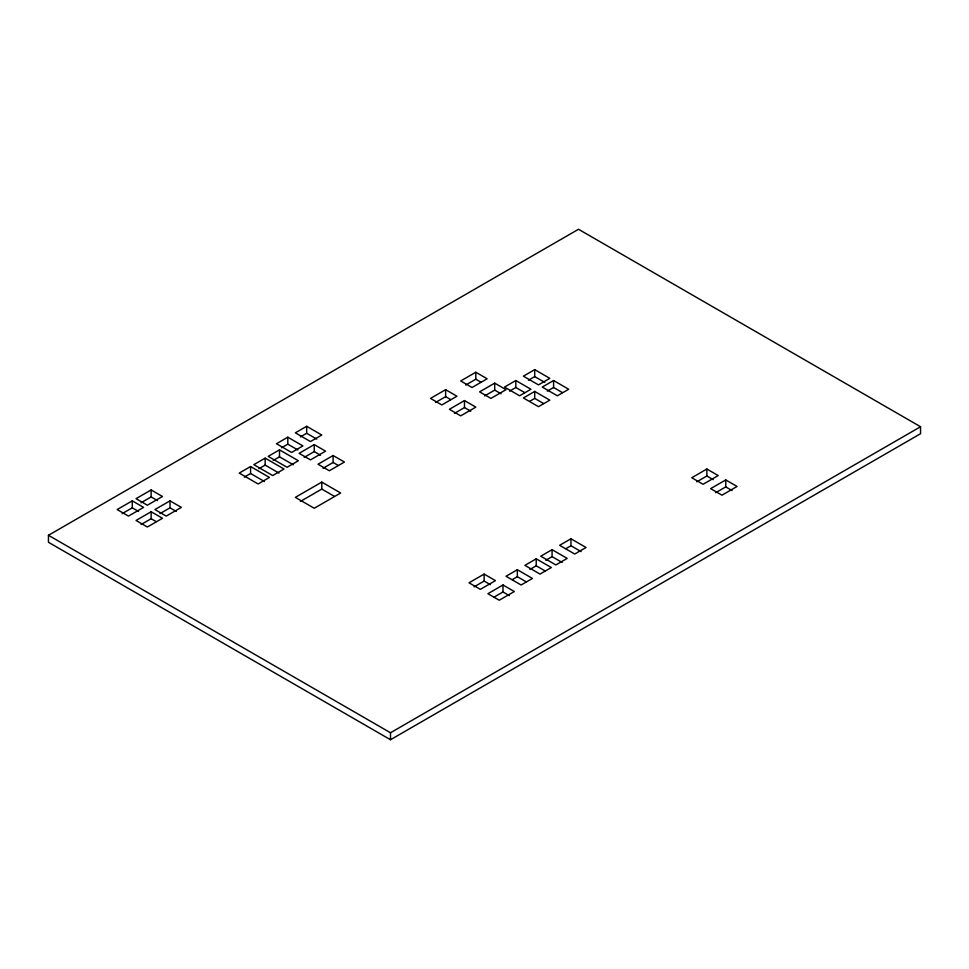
<?xml version="1.0" encoding="UTF-8"?>
<svg xmlns="http://www.w3.org/2000/svg" width="969" height="969" viewBox="0 0 969 969"><rect width="100%" height="100%" fill="white"/><g stroke="black" fill="none" stroke-linecap="round" stroke-linejoin="round"><path stroke-width="1.45" d="M48.45 535.288L578.505 229.265L920.55 426.735L920.55 433.712L390.495 739.735L48.45 542.265L48.45 535.288L390.495 732.758L920.55 426.735M132.256 500.852L117.164 509.561L128.489 516.102L143.594 507.381L132.256 500.852L132.256 507.817L122.191 513.631M151.14 489.951L136.035 498.672L147.361 505.212L162.465 496.491L151.14 489.951L151.14 496.927L141.074 502.741M151.14 511.741L136.035 520.462L147.361 527.003L162.465 518.282L151.14 511.741L151.14 518.718L141.074 524.532M170.011 500.852L154.919 509.561L166.244 516.102L181.336 507.381L170.011 500.852L170.011 507.817L159.946 513.631M287.805 437.201L276.48 443.741L291.584 452.462L302.909 445.922L287.805 437.201L287.805 444.177L297.871 449.991M306.676 426.299L295.351 432.84L310.455 441.561L321.781 435.02L306.676 426.299L306.676 433.276L316.754 439.09M281.519 447.811L287.805 444.177M300.39 436.91L306.676 433.276M250.583 466.537L239.258 473.078L258.129 483.979L269.455 477.438L250.583 466.537L250.583 473.514L264.428 481.508M265.155 458.131L253.83 464.66L272.701 475.561L284.026 469.02L265.155 458.131L265.155 465.096L278.999 473.09M279.496 449.846L268.171 456.387L287.054 467.276L298.379 460.747L279.496 449.846L279.496 456.823L293.341 464.805M244.285 477.148L250.583 473.514M258.856 468.73L265.155 465.096M273.21 460.457L279.496 456.823M314.235 444.614L299.13 453.335L310.455 459.875L325.56 451.154L314.235 444.614L314.235 451.59L304.169 457.404M445.619 389.683L430.515 398.404L441.84 404.945L456.944 396.224L445.619 389.683L445.619 396.66L435.541 402.474M475.815 372.241L460.711 380.962L472.036 387.503L487.141 378.782L475.815 372.241L475.815 379.218L465.75 385.032M333.106 455.515L318.014 464.224L329.339 470.764L344.431 462.043L333.106 455.515L333.106 462.479L323.04 468.293M321.781 482.102L295.351 497.363L314.235 508.253L340.664 493.003L321.781 482.102L321.781 489.079L300.39 501.433M464.49 400.585L449.386 409.306L460.711 415.846L475.815 407.125L464.49 400.585L464.49 407.561L454.425 413.375M494.699 383.143L479.594 391.864L490.92 398.404L506.024 389.683L494.699 383.143L494.699 390.119L484.621 395.933M515.835 380.526L504.51 387.067L519.614 395.788L530.939 389.247L515.835 380.526L515.835 387.503L524.641 392.59M534.706 369.637L523.381 376.166L538.485 384.887L549.811 378.346L534.706 369.637L534.706 376.602L544.784 382.416M509.549 391.137L515.835 387.503M528.42 380.236L534.706 376.602M534.706 391.428L523.381 397.968L538.485 406.689L549.811 400.149L534.706 391.428L534.706 398.404L543.524 403.492M553.59 380.526L542.265 387.067L557.369 395.788L568.694 389.247L553.59 380.526L553.59 387.503L562.395 392.59M529.68 401.311L534.706 398.404M547.291 391.137L553.59 387.503M484.125 574.084L469.02 582.805L480.345 589.346L495.45 580.625L484.125 574.084L484.125 581.061L474.059 586.875M517.349 569.724L506.024 576.264L521.116 584.985L532.441 578.445L517.349 569.724L517.349 576.7L526.155 581.788M536.22 558.822L524.895 565.363L539.999 574.084L551.325 567.543L536.22 558.822L536.22 565.799L545.026 570.886M552.076 549.677L540.75 556.206L555.855 564.927L567.18 558.386L552.076 549.677L552.076 556.642L562.141 562.456M570.959 538.776L559.634 545.317L574.726 554.026L586.051 547.497L570.959 538.776L570.959 545.753L581.025 551.567M502.996 584.985L487.904 593.706L499.229 600.235L514.321 591.526L502.996 584.985L502.996 591.962L494.19 597.049M512.31 579.607L517.349 576.7M529.934 569.433L536.22 565.799M545.789 560.276L552.076 556.642M565.92 548.66L570.959 545.753M706.861 469.02L691.769 477.741L703.094 484.282L718.199 475.561L706.861 469.02L706.861 475.997L696.796 481.811M725.745 479.921L710.64 488.642L721.966 495.183L737.07 486.462L725.745 479.921L725.745 486.898L715.679 492.712M706.861 475.997L713.16 479.631M725.745 486.898L732.031 490.532M475.815 379.218L480.854 382.125M494.699 390.119L500.985 393.753M445.619 396.66L450.646 399.567M464.49 407.561L470.789 411.195M314.235 451.59L320.521 455.224M333.106 462.479L338.145 465.386M484.125 581.061L490.411 584.695M502.996 591.962L509.294 595.596M321.781 489.079L334.366 496.346M151.14 496.927L157.426 500.561M170.011 507.817L176.31 511.45M132.256 507.817L138.555 511.45M151.14 518.718L156.179 521.625M390.495 732.758L390.495 739.735"/></g></svg>
